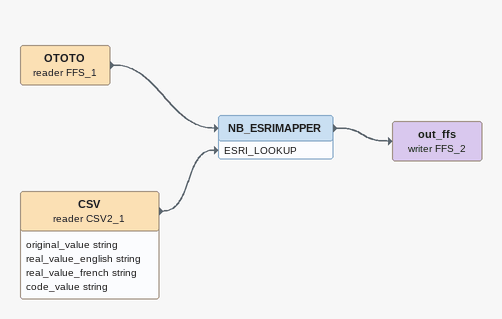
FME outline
OTOTO (reader FFS_1)
    -> NB_ESRIMAPPER
CSV (reader CSV2_1)
    attributes: original_value string, real_value_english string, real_value_french string, code_value string
    -> NB_ESRIMAPPER [ESRI_LOOKUP]
NB_ESRIMAPPER
    -> out_ffs (writer FFS_2)
out_ffs (writer FFS_2)
